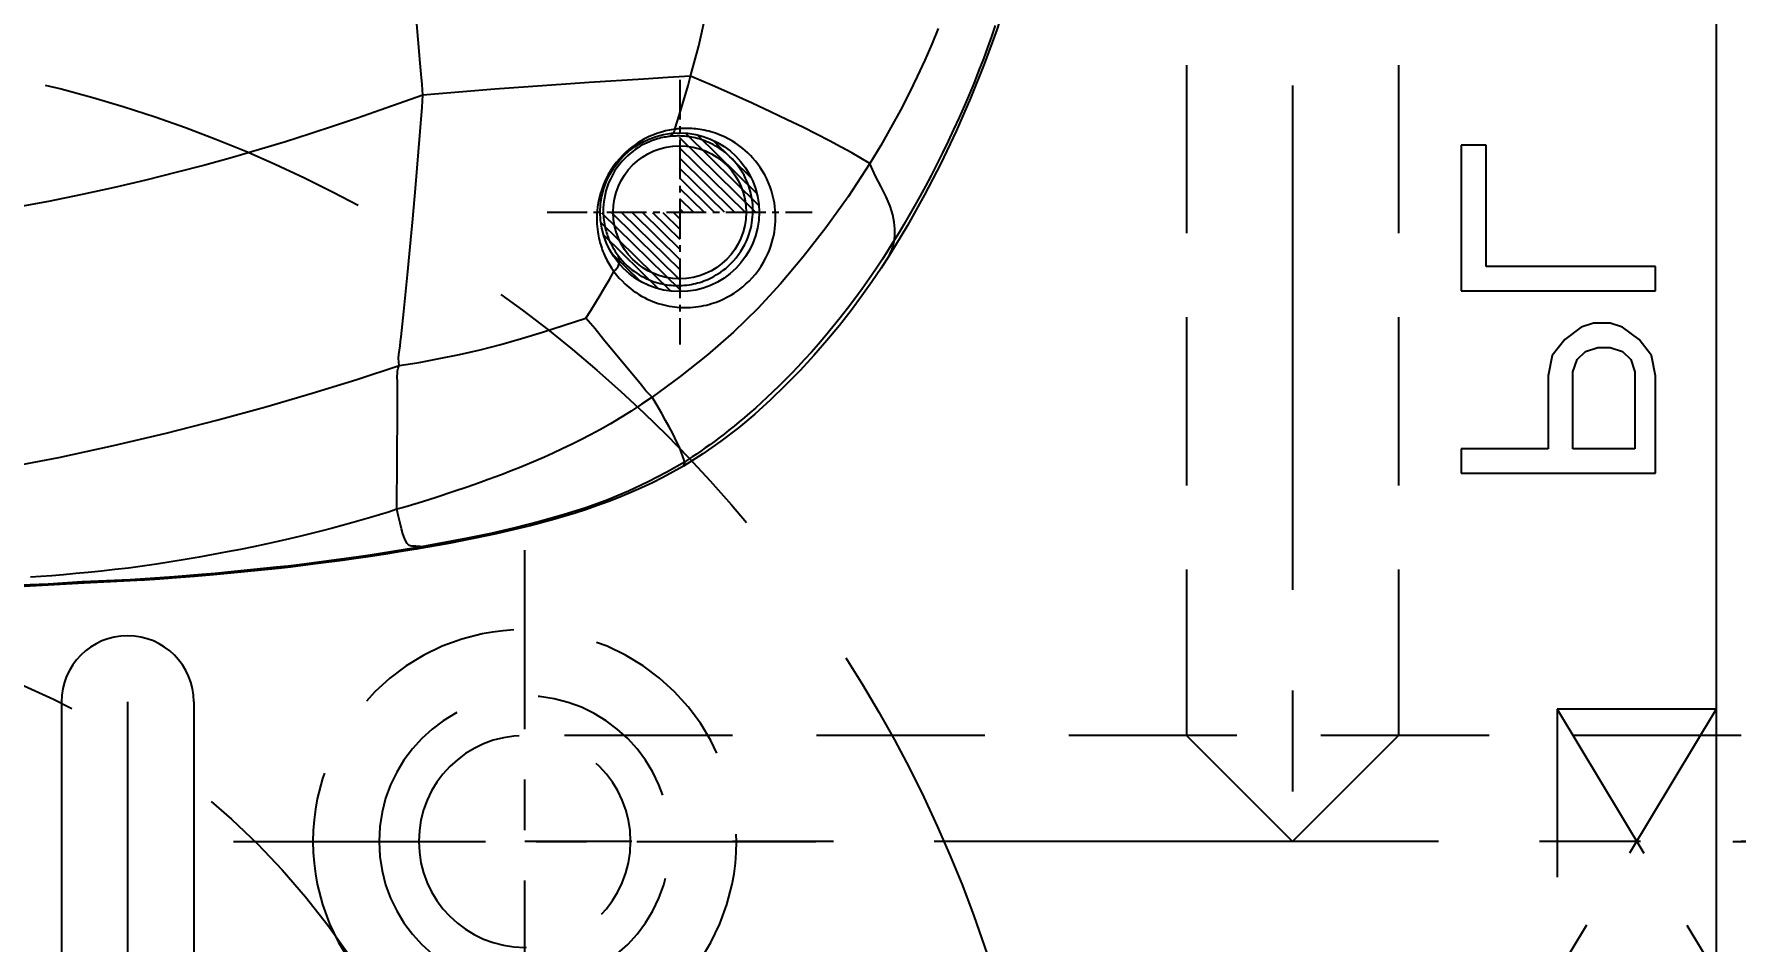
# Model space of a CAD drawing. Header units: inches. Extents: x 133169 to 134399, y -43543 to -42673.
# Drawn here: x 134186 to 134250.3, y -42904.1 to -42869.8 of the extents above; entities that cross this region are included whole.
import ezdxf

# ---------------------------------------------------------------- set-up
doc = ezdxf.new("R2010")
doc.units = ezdxf.units.IN
doc.header["$LTSCALE"] = 2
doc.header["$MEASUREMENT"] = 0
doc.header["$PDMODE"] = 3
doc.header["$PDSIZE"] = 0.3125
for name, pattern in [('CENTER', [50.8, 31.75, -6.35, 6.35, -6.35]), ('CENTER2', [1.125, 0.75, -0.125, 0.125, -0.125]), ('DASHED', [0.75, 0.5, -0.25]), ('HIDDEN', [9.525, 6.35, -3.175])]:
    doc.linetypes.add(name, pattern=pattern)
doc.layers.get('0').update_dxf_attribs({"linetype": 'CONTINUOUS'})
doc.layers.get('Defpoints').update_dxf_attribs({"linetype": 'CONTINUOUS'})
for name, color, linetype in [('CAV-COR', 1, 'CONTINUOUS'), ('PIN', 4, 'CONTINUOUS'), ('Ru', 8, 'CONTINUOUS'), ('wr2', 41, 'DASHED')]:
    doc.layers.add(name, color=color, linetype=linetype)
doc.layers.add('dim', color=3, linetype='CONTINUOUS', lineweight=15)
doc.styles.get("Standard").update_dxf_attribs({"font": 'txt.shx', "width": 0.67})
doc.dimstyles.new('2.00', dxfattribs={"dimtxt": 4.5, "dimasz": 3.5, "dimexe": 0.666, "dimexo": 0.626, "dimgap": 1, "dimtad": 0, "dimzin": 0, "dimdsep": 46, "dimtxsty": 'Standard', "dimcen": 0.09, "dimclrd": 3, "dimclre": 3, "dimclrt": 7, "dimazin": 0, "dimtfac": 1, "dimtofl": 0, "dimtmove": 0, "dimatfit": 0, "dimfxl": 0, "dimtolj": 1, "dimtzin": 0, "dimarcsym": 0})

# ---------------------------------------------------------------- blocks, each defined once
blk = doc.blocks.new('*D33494')
at = {"layer": 'Defpoints', "color": 0}
for p in [(134240.511, -42780.306), (134331.542, -42780.306), (134236.414, -43060.306)]:
    blk.add_point(p, dxfattribs=at)
at = {"layer": 'dim', "color": 3, "linetype": 'ByBlock', "lineweight": -2}
for p, q in [((134241.137, -42780.306), (134332.208, -42780.306)), ((134331.542, -42783.806), (134331.542, -42912.522)), ((134331.542, -43056.806), (134331.542, -42928.089)), ((134237.04, -43060.306), (134332.208, -43060.306))]:
    blk.add_line(p, q, dxfattribs=at)
at = {"layer": 'dim', "color": 3, "linetype": 'ByBlock'}
for points in [[(134332.125, -42783.806), (134330.958, -42783.806), (134331.542, -42780.306)], [(134330.958, -43056.806), (134332.125, -43056.806), (134331.542, -43060.306)]]:
    blk.add_solid(points, dxfattribs=at)
at = {"layer": 'dim', "color": 7, "linetype": 'ByBlock', "insert": (134331.542, -42920.306), "char_height": 4.5, "attachment_point": 5, "rotation": 90}
blk.add_mtext('\\A1;280.00', dxfattribs=at)
blk = doc.blocks.new('*D34813')
at = {"layer": 'Defpoints', "color": 0}
for p in [(134236.511, -42780.306), (134249.511, -42900.306), (134265.496, -42900.306)]:
    blk.add_point(p, dxfattribs=at)
at = {"layer": 'dim', "color": 3, "linetype": 'ByBlock', "lineweight": -2}
for p, q in [((134237.137, -42780.306), (134266.162, -42780.306)), ((134265.496, -42783.806), (134265.496, -42833.024)), ((134265.496, -42896.806), (134265.496, -42847.587)), ((134250.137, -42900.306), (134266.162, -42900.306))]:
    blk.add_line(p, q, dxfattribs=at)
at = {"layer": 'dim', "color": 3, "linetype": 'ByBlock'}
for points in [[(134266.079, -42783.806), (134264.913, -42783.806), (134265.496, -42780.306)], [(134264.913, -42896.806), (134266.079, -42896.806), (134265.496, -42900.306)]]:
    blk.add_solid(points, dxfattribs=at)
at = {"layer": 'dim', "color": 7, "linetype": 'ByBlock', "insert": (134265.496, -42840.306), "char_height": 4.5, "attachment_point": 5, "rotation": 90}
blk.add_mtext('\\A1;120.00', dxfattribs=at)
blk = doc.blocks.new('20160906.172418')
at = {"layer": 'wr2', "linetype": 'CENTER', "ltscale": 0.15}
for p, q in [((0, -11), (0, 11)), ((11, 0), (-11, 0))]:
    blk.add_line(p, q, dxfattribs=at)
at = {"layer": 'wr2', "linetype": 'HIDDEN', "ltscale": 0.5}
for radius in [8, 5.5, 4]:
    blk.add_circle((0, 0), radius, dxfattribs=at)
blk = doc.blocks.new('20160906.181124')
at = {"layer": 'wr2', "linetype": 'HIDDEN', "ltscale": 0.5}
for p, q in [((26, -5), (20, 5)), ((20, -5), (26, 5)), ((20, -5), (20, 5)), ((26, -5), (26, 5)), ((0, -4), (65, -4)), ((32, -96), (32, -4)), ((40, -96), (40, -4)), ((20, -5), (26, -5))]:
    blk.add_line(p, q, dxfattribs=at)
at = {"layer": 'wr2', "linetype": 'CENTER', "ltscale": 0.3}
for p, q in [((0, 0), (65, 0)), ((36, -120), (36, 0))]:
    blk.add_line(p, q, dxfattribs=at)
at = {"layer": 'wr2', "linetype": 'ByBlock'}
for p, q in [((32, -4), (36, 0)), ((36, 0), (40, -4))]:
    blk.add_line(p, q, dxfattribs=at)
at = {"layer": 'wr2', "linetype": 'ByBlock', "xscale": -1, "rotation": 180}
blk.add_blockref('20160906.172418', (65, 0), dxfattribs=at)

msp = doc.modelspace()

# ---------------------------------------------------------------- hatches: boundary and pattern name
at = {"layer": 'PIN', "linetype": 'Continuous'}
h = msp.add_hatch(dxfattribs=at)
h.set_pattern_fill('ANSI31', color=256, scale=2.181818, angle=90.5, style=0)
h.set_pattern_definition([(135.5, (134434.4355, -42890.11563), (-0.19115707, -0.19452285), [])])
h.paths.add_polyline_path([(134210.364, -42876.536), (134207.365, -42876.562, 0.414214), (134210.391, -42879.536)])
h.paths.add_polyline_path([(134210.338, -42873.536), (134210.364, -42876.536), (134213.364, -42876.51, 0.414214)])

# ---------------------------------------------------------------- linework, layer by layer
at = {"color": 8, "linetype": 'HIDDEN'}
for radius in [50, 28.15, 20.5]:
    msp.add_circle((134174.511, -42920.306), radius, dxfattribs=at)
at = {"layer": 'CAV-COR', "linetype": 'ByBlock'}
for p, q in [((134249.511, -42788.306), (134249.511, -43052.306)), ((134200.56, -42870.906), (134200.408, -42869.123)), ((134208.992, -42871.513), (134206.947, -42871.64)), ((134200.667, -42872.109), (134199.05, -42872.682)), ((134200.385, -42875.643), (134200.562, -42873.485)), ((134217.551, -42874.697), (134216.861, -42874.299)), ((134239.888, -42874.001), (134239.888, -42879.506)), ((134240.825, -42874.001), (134239.888, -42874.001)), ((134240.825, -42878.589), (134240.825, -42874.001)), ((134200.286, -42876.782), (134200.385, -42875.643)), ((134200.138, -42878.368), (134200.286, -42876.782)), ((134200.085, -42878.906), (134200.138, -42878.368)), ((134247.228, -42878.589), (134240.825, -42878.589)), ((134247.228, -42879.506), (134247.228, -42878.589)), ((134239.888, -42879.506), (134247.228, -42879.506)), ((134205.188, -42881.068), (134206.818, -42880.539)), ((134244.417, -42880.882), (134243.792, -42881.341)), ((134244.886, -42880.729), (134244.417, -42880.882)), ((134245.51, -42880.729), (134244.886, -42880.729)), ((134245.979, -42880.882), (134245.51, -42880.729)), ((134246.604, -42881.341), (134245.979, -42880.882)), ((134243.792, -42881.341), (134243.324, -42881.953)), ((134244.573, -42881.8), (134245.042, -42881.647)), ((134245.042, -42881.647), (134245.51, -42881.647)), ((134245.51, -42881.647), (134245.979, -42881.8)), ((134247.072, -42881.953), (134246.604, -42881.341)), ((134208.867, -42883.008), (134207.789, -42881.714)), ((134243.324, -42881.953), (134243.168, -42882.718)), ((134244.105, -42882.565), (134244.261, -42882.106)), ((134244.261, -42882.106), (134244.573, -42881.8)), ((134245.979, -42881.8), (134246.291, -42882.106)), ((134246.291, -42882.106), (134246.447, -42882.565)), ((134247.228, -42882.718), (134247.072, -42881.953)), ((134243.168, -42882.718), (134243.168, -42885.47)), ((134244.105, -42885.47), (134244.105, -42882.565)), ((134246.447, -42882.565), (134246.447, -42885.47)), ((134247.228, -42886.388), (134247.228, -42882.718)), ((134199.684, -42887.753), (134199.701, -42884.032)), ((134243.168, -42885.47), (134239.888, -42885.47)), ((134239.888, -42885.47), (134239.888, -42886.388)), ((134246.447, -42885.47), (134244.105, -42885.47)), ((134239.888, -42886.388), (134247.228, -42886.388)), ((134201.836, -42887.09), (134201.133, -42887.322)), ((134202.335, -42886.922), (134201.836, -42887.09)), ((134200.307, -42889.227), (134198.671, -42889.486)), ((134200.408, -42889.264), (134199.698, -42889.38)), ((134200.603, -42889.177), (134200.307, -42889.227)), ((134202.344, -42888.854), (134200.603, -42889.177)), ((134195.14, -42889.951), (134193.302, -42890.134)), ((134195.207, -42889.989), (134193.922, -42890.119)), ((134187.65, -42890.56), (134186.511, -42890.63)), ((134188.113, -42890.534), (134187.65, -42890.56)), ((134189.866, -42890.447), (134188.113, -42890.534)), ((134192.753, -42890.23), (134192.035, -42890.294)), ((134193.922, -42890.119), (134192.753, -42890.23))]:
    msp.add_line(p, q, dxfattribs=at)
for points in [[(134210.779, -42871.4), (134211.083, -42870.248), (134211.346, -42869.115), (134211.576, -42868.005), (134211.783, -42866.921), (134211.969, -42865.863), (134212.133, -42864.827), (134212.278, -42863.814)], [(134223.181, -42866.938), (134222.778, -42868.305), (134222.339, -42869.642), (134221.864, -42870.95), (134221.354, -42872.229), (134220.807, -42873.478), (134220.227, -42874.696), (134219.614, -42875.881), (134218.967, -42877.034), (134218.287, -42878.156)], [(134220.122, -42869.601), (134219.883, -42870.188), (134219.622, -42870.791), (134219.338, -42871.406), (134219.032, -42872.036), (134218.702, -42872.681), (134218.346, -42873.34), (134217.961, -42874.013), (134217.551, -42874.697)], [(134222.283, -42869.484), (134222.141, -42869.894), (134221.992, -42870.312), (134221.834, -42870.739), (134221.669, -42871.174), (134221.494, -42871.614), (134221.311, -42872.06), (134221.117, -42872.511), (134220.917, -42872.96), (134220.711, -42873.409), (134220.5, -42873.856), (134220.288, -42874.295), (134220.074, -42874.726), (134219.858, -42875.148), (134219.644, -42875.554), (134219.431, -42875.943), (134219.222, -42876.319), (134219.022, -42876.672), (134218.832, -42877.001), (134218.649, -42877.306), (134218.473, -42877.586)], [(134200.667, -42872.109), (134200.642, -42871.715), (134200.601, -42871.316), (134200.56, -42870.906)], [(134206.947, -42871.64), (134204.64, -42871.796), (134203.381, -42871.888), (134200.667, -42872.109)], [(134210.779, -42871.4), (134209.918, -42871.451), (134208.992, -42871.513)], [(134210.581, -42872.085), (134210.68, -42871.746), (134210.779, -42871.4)], [(134216.861, -42874.299), (134216.459, -42874.077), (134216.019, -42873.843), (134215.538, -42873.594), (134215.01, -42873.33), (134214.428, -42873.046), (134213.789, -42872.741), (134213.103, -42872.422), (134212.375, -42872.095), (134211.602, -42871.754), (134210.779, -42871.4)], [(134200.562, -42873.485), (134200.644, -42872.571), (134200.667, -42872.109)], [(134210.177, -42873.402), (134210.28, -42873.079), (134210.381, -42872.751), (134210.581, -42872.085)], [(134199.05, -42872.682), (134198.199, -42872.979), (134197.321, -42873.277), (134196.413, -42873.576), (134195.47, -42873.875), (134194.492, -42874.173), (134193.479, -42874.466), (134192.425, -42874.756), (134191.33, -42875.041), (134190.196, -42875.323), (134189.018, -42875.603), (134187.794, -42875.873), (134186.523, -42876.13), (134185.208, -42876.377)], [(134210.177, -42873.402), (134210.114, -42873.411), (134210.048, -42873.421), (134209.979, -42873.434), (134209.907, -42873.449), (134209.832, -42873.466), (134209.754, -42873.485), (134209.673, -42873.508), (134209.589, -42873.533), (134209.501, -42873.563), (134209.41, -42873.596), (134209.316, -42873.634), (134209.218, -42873.677), (134209.117, -42873.725), (134209.012, -42873.779), (134208.905, -42873.84), (134208.794, -42873.909), (134208.68, -42873.985), (134208.564, -42874.071), (134208.446, -42874.166), (134208.326, -42874.272), (134208.207, -42874.388), (134208.088, -42874.517), (134207.97, -42874.657), (134207.858, -42874.807), (134207.752, -42874.969), (134207.652, -42875.14), (134207.563, -42875.315), (134207.485, -42875.493), (134207.418, -42875.674), (134207.362, -42875.85), (134207.319, -42876.018), (134207.287, -42876.18), (134207.262, -42876.334), (134207.246, -42876.479), (134207.237, -42876.615), (134207.233, -42876.744), (134207.233, -42876.863), (134207.238, -42876.975), (134207.246, -42877.081), (134207.256, -42877.18), (134207.268, -42877.272), (134207.282, -42877.36), (134207.298, -42877.444), (134207.315, -42877.523), (134207.333, -42877.6), (134207.352, -42877.675), (134207.373, -42877.747), (134207.395, -42877.819), (134207.418, -42877.889), (134207.442, -42877.957), (134207.468, -42878.025), (134207.495, -42878.093), (134207.523, -42878.159), (134207.553, -42878.225), (134207.584, -42878.29), (134207.616, -42878.354), (134207.65, -42878.417), (134207.685, -42878.479), (134207.722, -42878.54), (134207.759, -42878.6), (134207.798, -42878.658), (134207.838, -42878.716), (134207.878, -42878.773)], [(134209.948, -42873.679), (134209.895, -42873.687), (134209.839, -42873.696), (134209.78, -42873.706), (134209.72, -42873.718), (134209.657, -42873.733), (134209.591, -42873.749), (134209.523, -42873.768), (134209.452, -42873.789), (134209.378, -42873.814), (134209.301, -42873.842), (134209.222, -42873.874), (134209.139, -42873.91), (134209.054, -42873.95), (134208.966, -42873.995), (134208.876, -42874.047), (134208.782, -42874.104), (134208.687, -42874.168), (134208.589, -42874.239), (134208.489, -42874.319), (134208.389, -42874.408), (134208.288, -42874.505), (134208.188, -42874.613), (134208.089, -42874.731), (134207.995, -42874.857), (134207.905, -42874.992), (134207.821, -42875.136), (134207.747, -42875.283), (134207.682, -42875.432), (134207.626, -42875.582), (134207.581, -42875.729), (134207.546, -42875.869), (134207.519, -42876.004), (134207.5, -42876.132), (134207.487, -42876.253), (134207.48, -42876.367), (134207.478, -42876.474), (134207.479, -42876.574), (134207.484, -42876.668), (134207.491, -42876.756), (134207.5, -42876.838), (134207.511, -42876.916), (134207.523, -42876.989), (134207.537, -42877.06), (134207.551, -42877.126), (134207.567, -42877.191), (134207.584, -42877.253), (134207.602, -42877.313), (134207.621, -42877.373), (134207.641, -42877.431), (134207.662, -42877.488), (134207.684, -42877.545), (134207.707, -42877.601), (134207.732, -42877.657), (134207.758, -42877.711), (134207.785, -42877.766), (134207.813, -42877.819), (134207.842, -42877.872), (134207.872, -42877.924), (134207.902, -42877.975), (134207.934, -42878.025), (134207.967, -42878.074), (134208, -42878.122), (134208.035, -42878.169)], [(134210.177, -42873.402), (134210.164, -42873.451), (134210.147, -42873.496), (134210.126, -42873.538), (134210.103, -42873.575), (134210.076, -42873.607), (134210.047, -42873.634), (134210.016, -42873.655), (134209.983, -42873.671), (134209.948, -42873.679)], [(134210.364, -42873.657), (134210.315, -42873.656), (134210.267, -42873.657), (134210.22, -42873.658), (134210.173, -42873.66), (134210.127, -42873.662), (134210.081, -42873.666), (134210.036, -42873.67), (134209.992, -42873.674), (134209.948, -42873.679)], [(134210.674, -42873.372), (134210.616, -42873.372), (134210.558, -42873.372), (134210.501, -42873.374), (134210.445, -42873.377), (134210.39, -42873.38), (134210.336, -42873.384), (134210.282, -42873.389), (134210.229, -42873.395), (134210.177, -42873.402)], [(134210.364, -42879.307), (134210.457, -42879.303), (134210.547, -42879.297), (134210.635, -42879.288), (134210.72, -42879.276), (134210.804, -42879.263), (134210.885, -42879.246), (134210.965, -42879.228), (134211.043, -42879.208), (134211.121, -42879.186), (134211.198, -42879.161), (134211.274, -42879.134), (134211.351, -42879.105), (134211.428, -42879.073), (134211.506, -42879.037), (134211.585, -42878.998), (134211.666, -42878.955), (134211.748, -42878.908), (134211.833, -42878.855), (134211.921, -42878.796), (134212.011, -42878.731), (134212.104, -42878.657), (134212.2, -42878.573), (134212.298, -42878.479), (134212.396, -42878.377), (134212.494, -42878.263), (134212.589, -42878.139), (134212.676, -42878.012), (134212.753, -42877.885), (134212.822, -42877.757), (134212.883, -42877.631), (134212.934, -42877.508), (134212.978, -42877.387), (134213.016, -42877.269), (134213.047, -42877.155), (134213.072, -42877.043), (134213.092, -42876.933), (134213.108, -42876.823), (134213.12, -42876.714), (134213.127, -42876.604), (134213.13, -42876.492), (134213.128, -42876.378), (134213.122, -42876.261), (134213.11, -42876.142), (134213.093, -42876.02), (134213.07, -42875.896), (134213.041, -42875.771), (134213.005, -42875.644), (134212.962, -42875.517), (134212.913, -42875.389), (134212.856, -42875.263), (134212.794, -42875.14), (134212.727, -42875.022), (134212.655, -42874.908), (134212.579, -42874.8), (134212.502, -42874.7), (134212.423, -42874.607), (134212.342, -42874.52), (134212.262, -42874.44), (134212.182, -42874.366), (134212.102, -42874.298), (134212.021, -42874.234), (134211.941, -42874.175), (134211.86, -42874.12), (134211.781, -42874.07), (134211.702, -42874.023), (134211.623, -42873.98), (134211.545, -42873.941), (134211.469, -42873.905), (134211.392, -42873.872), (134211.317, -42873.842), (134211.243, -42873.815), (134211.169, -42873.79), (134211.097, -42873.768), (134211.025, -42873.748), (134210.954, -42873.731), (134210.885, -42873.715), (134210.816, -42873.702), (134210.748, -42873.691), (134210.682, -42873.681), (134210.616, -42873.673), (134210.551, -42873.667), (134210.488, -42873.662), (134210.426, -42873.659), (134210.364, -42873.657)], [(134210.649, -42880.139), (134210.76, -42880.134), (134210.868, -42880.127), (134210.974, -42880.116), (134211.077, -42880.102), (134211.178, -42880.085), (134211.276, -42880.065), (134211.373, -42880.043), (134211.468, -42880.019), (134211.561, -42879.991), (134211.654, -42879.961), (134211.747, -42879.929), (134211.84, -42879.893), (134211.933, -42879.854), (134212.027, -42879.811), (134212.123, -42879.764), (134212.221, -42879.712), (134212.321, -42879.655), (134212.424, -42879.59), (134212.53, -42879.519), (134212.639, -42879.44), (134212.751, -42879.35), (134212.867, -42879.248), (134212.986, -42879.136), (134213.104, -42879.012), (134213.222, -42878.873), (134213.337, -42878.724), (134213.442, -42878.572), (134213.535, -42878.42), (134213.618, -42878.265), (134213.691, -42878.114), (134213.753, -42877.966), (134213.805, -42877.822), (134213.85, -42877.68), (134213.887, -42877.543), (134213.917, -42877.41), (134213.941, -42877.277), (134213.96, -42877.146), (134213.973, -42877.015), (134213.982, -42876.883), (134213.985, -42876.747), (134213.983, -42876.61), (134213.975, -42876.47), (134213.961, -42876.326), (134213.94, -42876.18), (134213.912, -42876.032), (134213.876, -42875.882), (134213.832, -42875.73), (134213.78, -42875.578), (134213.72, -42875.427), (134213.652, -42875.276), (134213.577, -42875.13), (134213.496, -42874.989), (134213.408, -42874.853), (134213.318, -42874.724), (134213.225, -42874.605), (134213.13, -42874.494), (134213.034, -42874.391), (134212.938, -42874.295), (134212.842, -42874.208), (134212.745, -42874.126), (134212.649, -42874.05), (134212.553, -42873.98), (134212.457, -42873.916), (134212.362, -42873.856), (134212.267, -42873.801), (134212.174, -42873.75), (134212.081, -42873.704), (134211.99, -42873.662), (134211.899, -42873.623), (134211.809, -42873.587), (134211.721, -42873.555), (134211.633, -42873.527), (134211.547, -42873.501), (134211.462, -42873.478), (134211.378, -42873.457), (134211.295, -42873.439), (134211.213, -42873.423), (134211.132, -42873.41), (134211.053, -42873.399), (134210.975, -42873.39), (134210.898, -42873.382), (134210.822, -42873.377), (134210.747, -42873.373), (134210.674, -42873.372)], [(134217.551, -42874.697), (134216.734, -42875.955), (134215.887, -42877.129), (134215.025, -42878.227), (134214.171, -42879.238), (134213.312, -42880.173), (134212.398, -42881.066), (134211.414, -42881.922), (134210.388, -42882.738), (134209.327, -42883.519)], [(134218.473, -42877.586), (134218.496, -42877.387), (134218.494, -42877.163), (134218.472, -42876.918), (134218.415, -42876.636), (134218.311, -42876.312), (134218.158, -42875.955), (134217.979, -42875.579), (134217.765, -42875.17), (134217.551, -42874.697)], [(134218.473, -42877.586), (134218.251, -42877.947), (134218.019, -42878.313), (134217.776, -42878.682), (134217.52, -42879.056), (134217.254, -42879.432), (134216.983, -42879.803), (134216.707, -42880.168), (134216.426, -42880.527), (134216.149, -42880.872), (134215.875, -42881.202), (134215.605, -42881.519), (134215.341, -42881.821), (134215.083, -42882.105), (134214.832, -42882.373), (134214.586, -42882.627), (134214.345, -42882.871), (134214.112, -42883.103), (134213.885, -42883.326), (134213.662, -42883.539), (134213.444, -42883.741), (134213.229, -42883.933), (134213.019, -42884.116), (134212.814, -42884.291), (134212.614, -42884.458), (134212.418, -42884.619), (134212.227, -42884.772), (134212.04, -42884.918), (134211.856, -42885.058), (134211.676, -42885.192), (134211.501, -42885.32), (134211.33, -42885.443), (134211.163, -42885.561), (134211, -42885.674), (134210.842, -42885.782), (134210.69, -42885.883), (134210.542, -42885.979)], [(134218.287, -42878.156), (134218.33, -42878.064), (134218.372, -42877.974), (134218.406, -42877.882), (134218.434, -42877.787), (134218.458, -42877.688), (134218.473, -42877.586)], [(134207.878, -42878.773), (134207.941, -42878.717), (134207.994, -42878.654), (134208.037, -42878.585), (134208.069, -42878.513), (134208.088, -42878.439), (134208.094, -42878.366), (134208.087, -42878.295), (134208.067, -42878.229), (134208.035, -42878.169)], [(134208.035, -42878.169), (134208.119, -42878.277), (134208.206, -42878.378), (134208.294, -42878.471), (134208.384, -42878.557), (134208.473, -42878.637), (134208.563, -42878.71), (134208.654, -42878.778), (134208.744, -42878.84), (134208.833, -42878.897), (134208.923, -42878.949), (134209.011, -42878.996), (134209.1, -42879.04), (134209.188, -42879.079), (134209.277, -42879.116), (134209.365, -42879.148), (134209.453, -42879.178), (134209.541, -42879.204), (134209.628, -42879.227), (134209.715, -42879.246), (134209.801, -42879.263), (134209.885, -42879.277), (134209.969, -42879.288), (134210.051, -42879.297), (134210.131, -42879.303), (134210.21, -42879.306), (134210.288, -42879.308), (134210.364, -42879.307)], [(134218.287, -42878.156), (134217.972, -42878.653), (134217.626, -42879.166), (134217.249, -42879.695), (134216.838, -42880.245), (134216.396, -42880.81), (134215.927, -42881.377), (134215.433, -42881.945), (134214.912, -42882.513), (134214.366, -42883.072), (134213.798, -42883.622), (134213.206, -42884.162), (134212.581, -42884.683), (134211.923, -42885.183), (134211.233, -42885.664), (134210.511, -42886.127)], [(134199.841, -42881.248), (134199.942, -42880.293), (134200.085, -42878.906)], [(134206.818, -42880.539), (134207.003, -42880.249), (134207.186, -42879.958), (134207.365, -42879.665), (134207.54, -42879.369), (134207.711, -42879.072), (134207.878, -42878.773)], [(134207.878, -42878.773), (134207.981, -42878.902), (134208.083, -42879.022), (134208.186, -42879.134), (134208.29, -42879.237), (134208.396, -42879.332), (134208.502, -42879.42), (134208.608, -42879.501), (134208.716, -42879.575), (134208.822, -42879.644), (134208.928, -42879.706), (134209.033, -42879.763), (134209.138, -42879.816), (134209.243, -42879.863), (134209.347, -42879.906), (134209.452, -42879.946), (134209.557, -42879.981), (134209.663, -42880.012), (134209.767, -42880.04), (134209.871, -42880.064), (134209.973, -42880.084), (134210.075, -42880.101), (134210.175, -42880.115), (134210.273, -42880.125), (134210.37, -42880.133), (134210.464, -42880.138), (134210.558, -42880.14), (134210.649, -42880.139)], [(134207.789, -42881.714), (134207.483, -42881.341), (134207.172, -42880.94), (134206.818, -42880.539)], [(134199.774, -42882.326), (134199.753, -42882.196), (134199.75, -42882.055), (134199.76, -42881.906), (134199.779, -42881.75), (134199.801, -42881.588), (134199.821, -42881.421), (134199.841, -42881.248)], [(134199.774, -42882.326), (134200.523, -42882.208), (134201.284, -42882.066), (134202.054, -42881.907), (134202.826, -42881.73), (134203.603, -42881.53), (134204.388, -42881.308), (134205.188, -42881.068)], [(134182.574, -42886.579), (134184.782, -42886.202), (134186.919, -42885.801), (134188.981, -42885.352), (134190.971, -42884.88), (134192.888, -42884.389), (134194.729, -42883.891), (134196.489, -42883.378), (134198.169, -42882.85), (134199.774, -42882.326)], [(134199.699, -42882.74), (134199.701, -42882.635), (134199.712, -42882.532), (134199.735, -42882.429), (134199.774, -42882.326)], [(134199.706, -42883.177), (134199.706, -42883.064), (134199.705, -42882.954), (134199.699, -42882.74)], [(134199.701, -42884.032), (134199.702, -42883.529), (134199.703, -42883.409), (134199.706, -42883.177)], [(134209.327, -42883.519), (134208.924, -42883.792), (134208.528, -42884.052), (134208.137, -42884.297), (134207.752, -42884.527), (134207.374, -42884.744), (134207.001, -42884.945), (134206.635, -42885.134), (134206.276, -42885.311), (134205.927, -42885.481), (134205.586, -42885.642), (134205.253, -42885.792), (134204.927, -42885.933), (134204.609, -42886.066), (134204.299, -42886.191), (134203.997, -42886.311), (134203.702, -42886.426), (134203.416, -42886.535), (134203.135, -42886.639), (134202.862, -42886.738), (134202.595, -42886.832), (134202.335, -42886.922)], [(134209.327, -42883.519), (134209.092, -42883.285), (134208.867, -42883.008)], [(134210.09, -42884.868), (134209.973, -42884.649), (134209.835, -42884.407), (134209.685, -42884.138), (134209.517, -42883.842), (134209.327, -42883.519)], [(134210.542, -42885.979), (134210.534, -42885.933), (134210.523, -42885.871), (134210.498, -42885.806), (134210.466, -42885.728), (134210.435, -42885.631), (134210.399, -42885.514), (134210.344, -42885.388), (134210.272, -42885.244), (134210.09, -42884.868)], [(134210.511, -42886.127), (134210.124, -42886.346), (134209.731, -42886.556), (134209.332, -42886.756), (134208.927, -42886.947), (134208.516, -42887.128), (134208.102, -42887.3), (134207.685, -42887.463), (134207.264, -42887.616), (134206.842, -42887.762), (134206.417, -42887.899), (134205.991, -42888.028), (134205.564, -42888.151), (134205.138, -42888.269), (134205.012, -42888.303)], [(134210.542, -42885.979), (134209.88, -42886.357), (134209.176, -42886.722), (134208.434, -42887.073), (134207.647, -42887.402), (134206.818, -42887.7), (134205.959, -42887.972), (134205.064, -42888.224)], [(134210.511, -42886.127), (134210.52, -42886.11), (134210.525, -42886.093), (134210.538, -42886.07), (134210.551, -42886.042), (134210.553, -42886.01), (134210.542, -42885.979)], [(134201.133, -42887.322), (134200.693, -42887.464), (134200.481, -42887.532), (134200.275, -42887.596), (134200.074, -42887.656), (134199.877, -42887.709), (134199.684, -42887.753)], [(134199.684, -42887.753), (134199.363, -42887.865), (134199.031, -42887.97), (134198.689, -42888.071), (134198.34, -42888.169), (134197.985, -42888.268), (134197.62, -42888.368), (134197.246, -42888.468), (134196.862, -42888.568), (134196.464, -42888.668), (134196.054, -42888.769), (134195.631, -42888.869), (134195.192, -42888.969), (134194.736, -42889.071), (134194.263, -42889.172), (134193.775, -42889.272), (134193.268, -42889.371), (134192.744, -42889.468), (134192.215, -42889.563), (134191.681, -42889.657), (134191.14, -42889.748), (134190.604, -42889.833), (134190.072, -42889.911), (134189.544, -42889.979), (134189.027, -42890.039), (134188.521, -42890.093), (134188.027, -42890.143), (134187.551, -42890.189), (134187.092, -42890.23), (134186.652, -42890.267), (134186.236, -42890.299), (134185.848, -42890.324)], [(134200.507, -42889.165), (134200.399, -42889.157), (134200.362, -42889.154), (134200.324, -42889.15), (134200.285, -42889.147), (134200.245, -42889.146), (134200.203, -42889.142), (134200.16, -42889.131), (134200.116, -42889.103), (134200.069, -42889.052), (134200.019, -42888.968), (134199.967, -42888.847), (134199.913, -42888.689), (134199.859, -42888.501), (134199.803, -42888.283), (134199.743, -42888.033), (134199.684, -42887.753)], [(134205.012, -42888.303), (134204.712, -42888.381), (134204.285, -42888.488), (134203.858, -42888.59), (134203.43, -42888.686), (134203.002, -42888.779), (134202.572, -42888.867), (134202.142, -42888.951), (134201.71, -42889.033), (134201.277, -42889.112)], [(134205.064, -42888.224), (134204.143, -42888.461), (134203.232, -42888.669), (134202.344, -42888.854)], [(134199.698, -42889.38), (134199.248, -42889.451), (134198.691, -42889.536), (134198.149, -42889.615), (134197.623, -42889.689)], [(134201.277, -42889.112), (134200.843, -42889.189), (134200.408, -42889.264)], [(134200.408, -42889.264), (134200.429, -42889.254), (134200.451, -42889.239), (134200.473, -42889.226), (134200.497, -42889.218), (134200.551, -42889.201)], [(134200.603, -42889.177), (134200.585, -42889.171), (134200.548, -42889.168), (134200.507, -42889.165)], [(134200.551, -42889.201), (134200.577, -42889.192), (134200.596, -42889.184), (134200.603, -42889.177)], [(134197.581, -42889.647), (134195.994, -42889.852), (134195.573, -42889.903), (134195.14, -42889.951)], [(134197.623, -42889.689), (134196.614, -42889.823), (134196.131, -42889.883), (134195.662, -42889.939), (134195.207, -42889.989)], [(134198.671, -42889.486), (134198.317, -42889.542), (134197.953, -42889.595), (134197.581, -42889.647)], [(134187.796, -42890.505), (134186.507, -42890.586), (134185.836, -42890.617), (134185.147, -42890.638)], [(134186.511, -42890.63), (134186.058, -42890.653), (134185.831, -42890.663), (134185.603, -42890.671), (134185.375, -42890.678), (134185.147, -42890.683)], [(134189.605, -42890.418), (134188.415, -42890.473), (134187.796, -42890.505)], [(134192.314, -42890.224), (134191.273, -42890.309), (134190.731, -42890.35), (134190.175, -42890.387), (134189.605, -42890.418)], [(134190.733, -42890.394), (134190.145, -42890.431), (134189.866, -42890.447)], [(134192.035, -42890.294), (134191.362, -42890.348), (134191.042, -42890.372), (134190.733, -42890.394)], [(134193.302, -42890.134), (134192.814, -42890.18), (134192.314, -42890.224)]]:
    msp.add_lwpolyline(points, dxfattribs=at)
msp.add_circle((134210.364, -42876.536), 2.513, dxfattribs=at)
at = {"layer": 'PIN', "linetype": 'CENTER2'}
for p, q in [((134210.364, -42871.536), (134210.364, -42881.536)), ((134205.364, -42876.536), (134215.364, -42876.536))]:
    msp.add_line(p, q, dxfattribs=at)
at = {"layer": 'PIN', "linetype": 'Continuous'}
msp.add_circle((134210.364, -42876.536), 3, dxfattribs=at)
at = {"layer": 'Ru', "linetype": 'ByBlock'}
for p, q in [((134187.011, -42895.035), (134187.011, -42917.306)), ((134192.011, -42895.035), (134192.011, -42917.306))]:
    msp.add_line(p, q, dxfattribs=at)
at = {"layer": 'Ru', "linetype": 'CENTER', "ltscale": 0.2}
msp.add_line((134189.511, -42895.035), (134189.511, -42920.306), dxfattribs=at)
at = {"layer": 'Ru', "linetype": 'ByBlock'}
msp.add_arc((134189.511, -42895.035), 2.5, 0, 180, dxfattribs=at)

# ---------------------------------------------------------------- block references
at = {"layer": 'wr2', "linetype": 'ByBlock', "rotation": 180}
msp.add_blockref('20160906.181124', (134269.511, -42900.306), dxfattribs=at)

# ---------------------------------------------------------------- dimensions: what is measured, and where the dimension line sits
at = {"layer": 'dim', "linetype": 'ByBlock'}
for base, p1, p2, angle, picture, middle in [((134331.542, -42780.306), (134236.414, -43060.306), (134240.511, -42780.306), 90, '*D33494', (134331.542, -42920.306)), ((134265.496, -42900.306), (134236.511, -42780.306), (134249.511, -42900.306), 270, '*D34813', (134265.496, -42840.306))]:
    dim = msp.add_linear_dim(base=base, p1=p1, p2=p2, angle=angle, dimstyle='2.00', dxfattribs=at)
    dim.commit()
    dim.dimension.update_dxf_attribs({"geometry": picture, "text_midpoint": middle})

doc.saveas('drawing.dxf')
